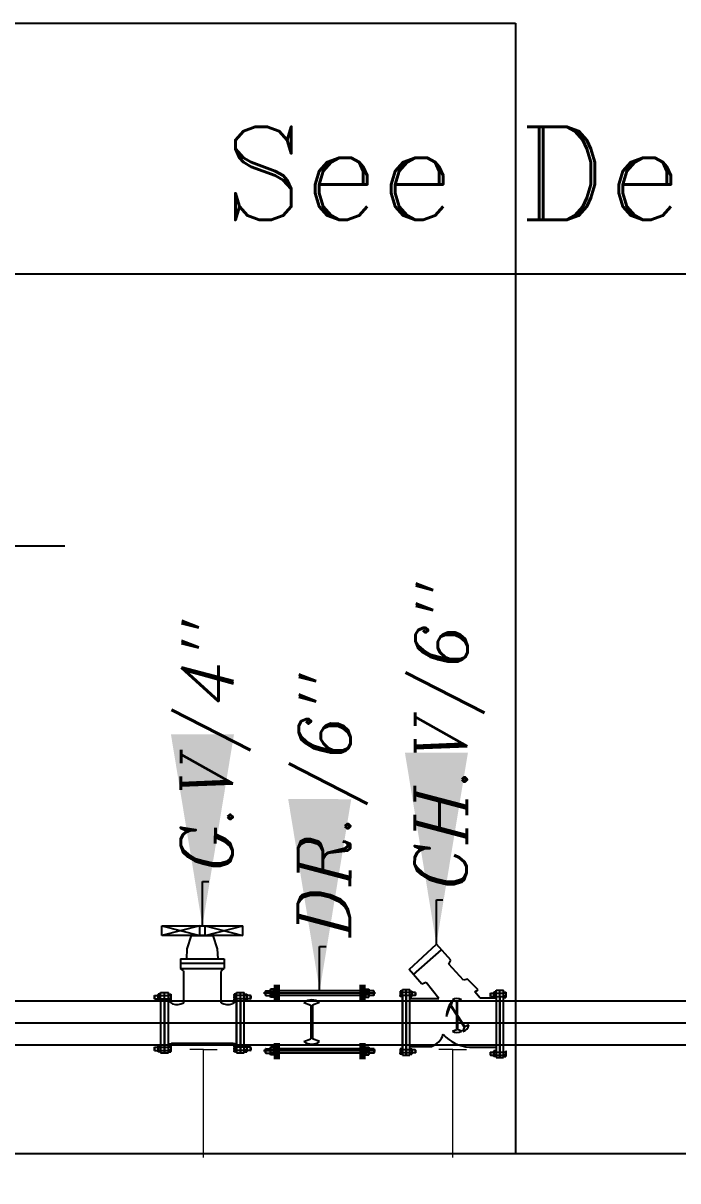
# Model space of a CAD drawing. Extents: x 152000 to 152174, y 158796 to 159332.
# Drawn here: x 152059.677 to 152061.384, y 159119.305 to 159122.325 of the extents above; entities that cross this region are included whole.
import ezdxf

# ---------------------------------------------------------------- set-up
doc = ezdxf.new("R2010")
doc.units = 0
doc.header["$LTSCALE"] = 3
doc.header["$MEASUREMENT"] = 0
doc.header["$PDMODE"] = 2
doc.header["$PDSIZE"] = 0.03
doc.linetypes.add('AUSGEZOGEN', pattern=[0])
doc.layers.get('0').update_dxf_attribs({"linetype": 'CONTINUOUS'})
doc.layers.get('DEFPOINTS').update_dxf_attribs({"linetype": 'CONTINUOUS'})
doc.layers.add('BEAM', color=6, linetype='CONTINUOUS', lineweight=13)
doc.layers.add('LAND CORNERS', color=255, linetype='CONTINUOUS', lineweight=25)
for name, color, linetype in [('DIM', 144, 'CONTINUOUS'), ('EBENE0', 7, 'AUSGEZOGEN'), ('MECH', 6, 'CONTINUOUS'), ('NUMBERS', 6, 'CONTINUOUS'), ('TEXTS', 1, 'CONTINUOUS')]:
    doc.layers.add(name, color=color, linetype=linetype)
doc.styles.add('italic', font='italicc.shx', dxfattribs={"height": 0.4})
doc.styles.add('ROMANC', font='ROMANC', dxfattribs={"height": 7})
doc.dimstyles.new('mais 1-100 plan', dxfattribs={"dimtxt": 0.25, "dimasz": 0.1635, "dimexe": 0.18, "dimexo": 0.0625, "dimgap": 0, "dimtad": 1, "dimzin": 0, "dimdsep": 46, "dimtxsty": 'Standard', "dimblk": 'OBLIQUE', "dimcen": 0, "dimse1": 1, "dimse2": 1, "dimclrd": 8, "dimclrt": 4, "dimadec": 0, "dimazin": 0, "dimtfac": 1, "dimtix": 1, "dimtofl": 0, "dimtmove": 0, "dimatfit": 3, "dimldrblk": 'OBLIQUE', "dimfxl": 0.18, "dimtolj": 1, "dimtzin": 0, "dimarcsym": 0})
doc.dimstyles.get("Standard").update_dxf_attribs({"dimtxt": 0.7, "dimasz": 0.5, "dimexe": 4.572, "dimexo": 1.5875, "dimgap": 0.01, "dimtad": 1, "dimzin": 0, "dimdsep": 46, "dimtxsty": 'Standard', "dimcen": 2.286, "dimse1": 1, "dimse2": 1, "dimsd1": 1, "dimsd2": 1, "dimadec": 0, "dimazin": 0, "dimtfac": 1, "dimtdec": 4, "dimtofl": 0, "dimtmove": 0, "dimatfit": 3, "dimfxl": 1, "dimtolj": 1, "dimtzin": 0, "dimarcsym": 0})

# ---------------------------------------------------------------- blocks, each defined once
blk = doc.blocks.new('*D156')
at = {"layer": 'DEFPOINTS', "color": 0, "transparency": 16777216}
for p in [(152067.0555, 159119.9511), (152056.5608, 159119.2751), (152067.0555, 159118.7318)]:
    blk.add_point(p, dxfattribs=at)
at = {"layer": 'LAND CORNERS', "color": 2, "lineweight": -2, "transparency": 16777216}
blk.add_line((152056.8608, 159118.7318), (152066.7555, 159118.7318), dxfattribs=at)
at = {"layer": 'LAND CORNERS', "color": 2, "transparency": 16777216}
for points in [[(152056.8608, 159118.7818), (152056.8608, 159118.6818), (152056.5608, 159118.7318)], [(152066.7555, 159118.7818), (152066.7555, 159118.6818), (152067.0555, 159118.7318)]]:
    blk.add_solid(points, dxfattribs=at)
at = {"layer": 'LAND CORNERS', "color": 2, "transparency": 16777216, "insert": (152061.8081, 159118.9068), "char_height": 0.25, "attachment_point": 5}
blk.add_mtext('\\A1;10.49', dxfattribs=at)
blk = doc.blocks.new('_OBLIQUE')
at = {"color": 0, "linetype": 'ByBlock'}
blk.add_line((-0.5, -0.5), (0.5, 0.5), dxfattribs=at)

msp = doc.modelspace()

# ---------------------------------------------------------------- linework, layer by layer
msp.add_lwpolyline([(152058.78322, 159119.72754), (152059.07395, 159120.96132), (152059.78541, 159120.96132)])
at = {"layer": 'BEAM', "color": 2}
for p, q in [((152060.14711, 159119.64688), (152060.11126, 159119.64688)), ((152060.14711, 159119.64688), (152060.18297, 159119.64688)), ((152060.14711, 159119.36507), (152060.14711, 159119.64688)), ((152060.79699, 159119.64688), (152060.76113, 159119.64688)), ((152060.79699, 159119.64688), (152060.83284, 159119.64688)), ((152060.79699, 159119.36507), (152060.79699, 159119.64688))]:
    msp.add_line(p, q, dxfattribs=at)
at = {"layer": 'DIM', "color": 1}
for points in [[(152061.23523, 159119.77339), (152056.88171, 159119.77511)], [(152060.03488, 159119.65806), (152059.68307, 159119.6582)]]:
    msp.add_lwpolyline(points, dxfattribs=at)
at = {"layer": 'EBENE0', "color": 8, "linetype": 'AUSGEZOGEN'}
for p, q in [((152057.1608, 159122.32507), (152060.9608, 159122.32507)), ((152057.1608, 159122.32507), (152060.9608, 159122.32507)), ((152060.9608, 159122.32507), (152060.9608, 159119.37507)), ((152060.9608, 159122.32507), (152060.9608, 159119.37507)), ((152065.9608, 159119.37507), (152056.5608, 159119.37507))]:
    msp.add_line(p, q, dxfattribs=at)
at = {"layer": 'MECH'}
for p, q in [((152060.13708, 159119.96954), (152060.03843, 159119.94508)), ((152060.03843, 159119.96954), (152060.13708, 159119.94508)), ((152060.03843, 159119.96954), (152060.24993, 159119.96954)), ((152060.03843, 159119.94508), (152060.03843, 159119.96954)), ((152060.13708, 159119.94508), (152060.13708, 159119.96954)), ((152060.13708, 159119.96954), (152060.15128, 159119.96954)), ((152060.15128, 159119.94508), (152060.24993, 159119.96954)), ((152060.15128, 159119.96954), (152060.24993, 159119.94508)), ((152060.15128, 159119.94508), (152060.15128, 159119.96954)), ((152060.24993, 159119.94508), (152060.24993, 159119.96954)), ((152060.24993, 159119.94508), (152060.03843, 159119.94508)), ((152060.10445, 159119.9097), (152060.11577, 159119.94508)), ((152060.11577, 159119.94508), (152060.17259, 159119.94508)), ((152060.18391, 159119.9097), (152060.17259, 159119.94508)), ((152060.10341, 159119.88368), (152060.10445, 159119.9097)), ((152060.18496, 159119.88368), (152060.18391, 159119.9097)), ((152060.68371, 159119.85619), (152060.75433, 159119.92202)), ((152060.69509, 159119.84283), (152060.7674, 159119.90738)), ((152060.79195, 159119.87989), (152060.75433, 159119.92202)), ((152060.08736, 159119.88368), (152060.08736, 159119.8587)), ((152060.08736, 159119.88368), (152060.201, 159119.88368)), ((152060.08736, 159119.87223), (152060.201, 159119.87223)), ((152060.201, 159119.88368), (152060.201, 159119.8587)), ((152060.78642, 159119.86985), (152060.79195, 159119.87989)), ((152060.0938, 159119.85367), (152060.08736, 159119.8587)), ((152060.08736, 159119.8587), (152060.201, 159119.8587)), ((152060.0938, 159119.85367), (152060.09535, 159119.85048)), ((152060.09535, 159119.7692), (152060.09535, 159119.85048)), ((152060.19456, 159119.85367), (152060.19301, 159119.85048)), ((152060.19301, 159119.7692), (152060.19301, 159119.85048)), ((152060.19456, 159119.85367), (152060.201, 159119.8587)), ((152060.71661, 159119.81757), (152060.68371, 159119.85619)), ((152060.8252, 159119.82825), (152060.78642, 159119.86985)), ((152060.72731, 159119.82168), (152060.71661, 159119.81757)), ((152060.76103, 159119.7806), (152060.72731, 159119.82168)), ((152060.83589, 159119.83072), (152060.8252, 159119.82825)), ((152060.86304, 159119.80278), (152060.83589, 159119.83072)), ((152060.01818, 159119.78755), (152060.0192, 159119.78812)), ((152060.01818, 159119.78755), (152060.01818, 159119.78)), ((152060.0192, 159119.78812), (152060.0192, 159119.77944)), ((152060.0192, 159119.78812), (152060.02799, 159119.78812)), ((152060.03457, 159119.79128), (152060.02854, 159119.79128)), ((152060.02854, 159119.79128), (152060.02854, 159119.78812)), ((152060.02854, 159119.78812), (152060.02854, 159119.77944)), ((152060.02854, 159119.78719), (152060.03457, 159119.78719)), ((152060.03457, 159119.78812), (152060.05575, 159119.78812)), ((152060.03488, 159119.78042), (152060.03488, 159119.7962)), ((152060.03488, 159119.7962), (152060.04514, 159119.7962)), ((152060.04514, 159119.7962), (152060.0554, 159119.7962)), ((152060.04514, 159119.78042), (152060.04514, 159119.7962)), ((152060.04514, 159119.63837), (152060.04514, 159119.7962)), ((152060.0554, 159119.63837), (152060.0554, 159119.7962)), ((152060.05575, 159119.79128), (152060.06178, 159119.79128)), ((152060.06178, 159119.78719), (152060.05575, 159119.78719)), ((152060.06178, 159119.79128), (152060.06178, 159119.78812)), ((152060.06178, 159119.78812), (152060.06178, 159119.77944)), ((152060.22658, 159119.79128), (152060.22658, 159119.78812)), ((152060.23261, 159119.79128), (152060.22658, 159119.79128)), ((152060.22658, 159119.78812), (152060.22658, 159119.77944)), ((152060.22658, 159119.78719), (152060.23261, 159119.78719)), ((152060.25379, 159119.78812), (152060.23261, 159119.78812)), ((152060.23296, 159119.63837), (152060.23296, 159119.7962)), ((152060.23296, 159119.78042), (152060.23296, 159119.7962)), ((152060.23296, 159119.7962), (152060.24322, 159119.7962)), ((152060.23296, 159119.63837), (152060.23296, 159119.7962)), ((152060.24322, 159119.63837), (152060.24322, 159119.7962)), ((152060.24322, 159119.7962), (152060.25348, 159119.7962)), ((152060.24322, 159119.78042), (152060.24322, 159119.7962)), ((152060.24322, 159119.63837), (152060.24322, 159119.7962)), ((152060.24322, 159119.63837), (152060.24322, 159119.7962)), ((152060.25348, 159119.63837), (152060.25348, 159119.7962)), ((152060.25379, 159119.79128), (152060.25982, 159119.79128)), ((152060.25982, 159119.78719), (152060.25379, 159119.78719)), ((152060.25982, 159119.79128), (152060.25982, 159119.78812)), ((152060.25982, 159119.78812), (152060.25982, 159119.77944)), ((152060.26917, 159119.78812), (152060.26037, 159119.78812)), ((152060.27019, 159119.78755), (152060.26917, 159119.78812)), ((152060.26917, 159119.78812), (152060.26917, 159119.77944)), ((152060.27019, 159119.78755), (152060.27019, 159119.78)), ((152060.59598, 159119.79445), (152060.30311, 159119.79445)), ((152060.3098, 159119.80039), (152060.3084, 159119.79962)), ((152060.3084, 159119.78928), (152060.3084, 159119.79962)), ((152060.3084, 159119.78928), (152060.3098, 159119.78851)), ((152060.3098, 159119.78851), (152060.3098, 159119.80039)), ((152060.3098, 159119.80039), (152060.32183, 159119.80039)), ((152060.3098, 159119.78851), (152060.32183, 159119.78851)), ((152060.32981, 159119.80472), (152060.32155, 159119.80472)), ((152060.32155, 159119.80472), (152060.32155, 159119.80039)), ((152060.32155, 159119.78851), (152060.32155, 159119.80039)), ((152060.32155, 159119.79912), (152060.32981, 159119.79912)), ((152060.32155, 159119.78978), (152060.32981, 159119.78978)), ((152060.32155, 159119.78418), (152060.32155, 159119.78851)), ((152060.32981, 159119.78418), (152060.32155, 159119.78418)), ((152060.32981, 159119.78418), (152060.32981, 159119.80472)), ((152060.57006, 159119.80039), (152060.32981, 159119.80039)), ((152060.57006, 159119.78851), (152060.32981, 159119.78851)), ((152060.57006, 159119.78418), (152060.57006, 159119.80472)), ((152060.57006, 159119.80472), (152060.57832, 159119.80472)), ((152060.57832, 159119.79912), (152060.57006, 159119.79912)), ((152060.57832, 159119.78978), (152060.57006, 159119.78978)), ((152060.57006, 159119.78418), (152060.57832, 159119.78418)), ((152060.57832, 159119.80472), (152060.57832, 159119.80039)), ((152060.57832, 159119.78851), (152060.57832, 159119.80039)), ((152060.57832, 159119.78418), (152060.57832, 159119.78851)), ((152060.5911, 159119.80039), (152060.57907, 159119.80039)), ((152060.5911, 159119.78851), (152060.57907, 159119.78851)), ((152060.5911, 159119.80039), (152060.59249, 159119.79962)), ((152060.5911, 159119.78851), (152060.5911, 159119.80039)), ((152060.59249, 159119.78928), (152060.5911, 159119.78851)), ((152060.59249, 159119.78928), (152060.59249, 159119.79962)), ((152060.66576, 159119.79908), (152060.66023, 159119.79908)), ((152060.66023, 159119.79908), (152060.66023, 159119.79618)), ((152060.66023, 159119.79618), (152060.66023, 159119.78821)), ((152060.66023, 159119.79533), (152060.66576, 159119.79533)), ((152060.66023, 159119.78906), (152060.66576, 159119.78906)), ((152060.66023, 159119.78531), (152060.66023, 159119.78821)), ((152060.66576, 159119.78531), (152060.66023, 159119.78531)), ((152060.68519, 159119.79618), (152060.66576, 159119.79618)), ((152060.68519, 159119.78821), (152060.66576, 159119.78821)), ((152060.66608, 159119.63248), (152060.66608, 159119.8036)), ((152060.66608, 159119.8036), (152060.67549, 159119.8036)), ((152060.66608, 159119.78911), (152060.66608, 159119.8036)), ((152060.66608, 159119.63248), (152060.66608, 159119.8036)), ((152060.66608, 159119.78911), (152060.66608, 159119.64696)), ((152060.67549, 159119.63248), (152060.67549, 159119.8036)), ((152060.67549, 159119.63248), (152060.67549, 159119.8036)), ((152060.67549, 159119.63248), (152060.67549, 159119.8036)), ((152060.67549, 159119.63248), (152060.67549, 159119.8036)), ((152060.67549, 159119.78911), (152060.67549, 159119.8036)), ((152060.67549, 159119.8036), (152060.68491, 159119.8036)), ((152060.67549, 159119.63248), (152060.67549, 159119.8036)), ((152060.67549, 159119.78911), (152060.67549, 159119.64696)), ((152060.68491, 159119.63248), (152060.68491, 159119.8036)), ((152060.68491, 159119.7806), (152060.76103, 159119.7806)), ((152060.68519, 159119.79908), (152060.69073, 159119.79908)), ((152060.69073, 159119.79533), (152060.68519, 159119.79533)), ((152060.69073, 159119.78906), (152060.68519, 159119.78906)), ((152060.68519, 159119.78531), (152060.69073, 159119.78531)), ((152060.69073, 159119.79908), (152060.69073, 159119.79618)), ((152060.69073, 159119.79618), (152060.69073, 159119.78821)), ((152060.69073, 159119.78531), (152060.69073, 159119.78821)), ((152060.6993, 159119.79618), (152060.69123, 159119.79618)), ((152060.6993, 159119.78821), (152060.69123, 159119.78821)), ((152060.6993, 159119.79618), (152060.6993, 159119.78821)), ((152060.70023, 159119.79566), (152060.6993, 159119.79618)), ((152060.6993, 159119.78821), (152060.70023, 159119.78873)), ((152060.70023, 159119.79566), (152060.70023, 159119.78873)), ((152060.85481, 159119.79785), (152060.86304, 159119.80278)), ((152060.86879, 159119.78142), (152060.85481, 159119.79785)), ((152060.91042, 159119.78142), (152060.86879, 159119.78142)), ((152060.89463, 159119.7936), (152060.89559, 159119.79413)), ((152060.89463, 159119.7936), (152060.89463, 159119.78646)), ((152060.89559, 159119.78593), (152060.89463, 159119.78646)), ((152060.89559, 159119.79413), (152060.89559, 159119.78593)), ((152060.89559, 159119.79413), (152060.90391, 159119.79413)), ((152060.89559, 159119.78593), (152060.90391, 159119.78593)), ((152060.91013, 159119.79713), (152060.90443, 159119.79713)), ((152060.90443, 159119.79713), (152060.90443, 159119.79413)), ((152060.90443, 159119.79413), (152060.90443, 159119.78593)), ((152060.90443, 159119.79325), (152060.91013, 159119.79325)), ((152060.90443, 159119.7868), (152060.91013, 159119.7868)), ((152060.90443, 159119.78293), (152060.90443, 159119.78593)), ((152060.91013, 159119.78293), (152060.90443, 159119.78293)), ((152060.91013, 159119.79413), (152060.93015, 159119.79413)), ((152060.91013, 159119.78593), (152060.93015, 159119.78593)), ((152060.91042, 159119.78685), (152060.91042, 159119.80178)), ((152060.91042, 159119.80178), (152060.92012, 159119.80178)), ((152060.91042, 159119.78685), (152060.91042, 159119.64117)), ((152060.92012, 159119.80178), (152060.92982, 159119.80178)), ((152060.92012, 159119.78685), (152060.92012, 159119.80178)), ((152060.92012, 159119.62625), (152060.92012, 159119.80178)), ((152060.92012, 159119.78685), (152060.92012, 159119.64117)), ((152060.92982, 159119.62625), (152060.92982, 159119.80178)), ((152060.93015, 159119.79713), (152060.93586, 159119.79713)), ((152060.93586, 159119.79325), (152060.93015, 159119.79325)), ((152060.93586, 159119.7868), (152060.93015, 159119.7868)), ((152060.93015, 159119.78293), (152060.93586, 159119.78293)), ((152060.93586, 159119.79713), (152060.93586, 159119.79413)), ((152060.93586, 159119.79413), (152060.93586, 159119.78593)), ((152060.93586, 159119.78293), (152060.93586, 159119.78593)), ((152060.0192, 159119.77944), (152060.01818, 159119.78)), ((152060.0192, 159119.77944), (152060.02799, 159119.77944)), ((152060.02854, 159119.78037), (152060.03457, 159119.78037)), ((152060.02854, 159119.77627), (152060.02854, 159119.77944)), ((152060.03457, 159119.77627), (152060.02854, 159119.77627)), ((152060.03457, 159119.77944), (152060.05575, 159119.77944)), ((152060.03488, 159119.78042), (152060.03488, 159119.65415)), ((152060.03488, 159119.76916), (152060.03488, 159119.66417)), ((152060.04514, 159119.78042), (152060.04514, 159119.65415)), ((152060.0554, 159119.77336), (152060.06618, 159119.76608)), ((152060.06178, 159119.78037), (152060.05575, 159119.78037)), ((152060.05575, 159119.77627), (152060.06178, 159119.77627)), ((152060.06178, 159119.77627), (152060.06178, 159119.77944)), ((152060.23296, 159119.77336), (152060.22218, 159119.76608)), ((152060.22658, 159119.78037), (152060.23261, 159119.78037)), ((152060.22658, 159119.77627), (152060.22658, 159119.77944)), ((152060.23261, 159119.77627), (152060.22658, 159119.77627)), ((152060.25379, 159119.77944), (152060.23261, 159119.77944)), ((152060.23296, 159119.78042), (152060.23296, 159119.65415)), ((152060.24322, 159119.78042), (152060.24322, 159119.65415)), ((152060.25982, 159119.78037), (152060.25379, 159119.78037)), ((152060.25379, 159119.77627), (152060.25982, 159119.77627)), ((152060.25982, 159119.77627), (152060.25982, 159119.77944)), ((152060.26917, 159119.77944), (152060.26037, 159119.77944)), ((152060.26917, 159119.77944), (152060.27019, 159119.78)), ((152060.4089, 159119.76998), (152060.42737, 159119.76263)), ((152060.42737, 159119.76263), (152060.42737, 159119.67521)), ((152060.44972, 159119.76998), (152060.43125, 159119.76263)), ((152060.43125, 159119.76263), (152060.43125, 159119.67521)), ((152060.78056, 159119.73337), (152060.79076, 159119.76167)), ((152060.79076, 159119.76167), (152060.82728, 159119.70491)), ((152060.79633, 159119.77399), (152060.79227, 159119.76332)), ((152060.79227, 159119.76332), (152060.82879, 159119.70656)), ((152060.796, 159119.77646), (152060.80662, 159119.77228)), ((152060.80662, 159119.77228), (152060.80689, 159119.6995)), ((152060.81946, 159119.77655), (152060.80886, 159119.77229)), ((152060.80886, 159119.77229), (152060.80912, 159119.69951)), ((152060.91042, 159119.77739), (152060.91042, 159119.65063)), ((152060.79629, 159119.69524), (152060.80689, 159119.6995)), ((152060.81975, 159119.69532), (152060.80912, 159119.69951)), ((152060.82322, 159119.69424), (152060.82728, 159119.70491)), ((152060.83908, 159119.71152), (152060.82879, 159119.70656)), ((152060.0554, 159119.6582), (152060.05962, 159119.66222)), ((152060.05962, 159119.66222), (152060.06401, 159119.66259)), ((152060.22436, 159119.66259), (152060.06401, 159119.66259)), ((152060.22874, 159119.66222), (152060.22436, 159119.66259)), ((152060.23296, 159119.6582), (152060.22874, 159119.66222)), ((152060.4089, 159119.66786), (152060.42737, 159119.67521)), ((152060.44972, 159119.66786), (152060.43125, 159119.67521)), ((152060.01818, 159119.65285), (152060.0192, 159119.65342)), ((152060.01818, 159119.65285), (152060.01818, 159119.6453)), ((152060.0192, 159119.64474), (152060.01818, 159119.6453)), ((152060.0192, 159119.65342), (152060.0192, 159119.64474)), ((152060.0192, 159119.65342), (152060.02799, 159119.65342)), ((152060.0192, 159119.64474), (152060.02799, 159119.64474)), ((152060.03457, 159119.65658), (152060.02854, 159119.65658)), ((152060.02854, 159119.65658), (152060.02854, 159119.65342)), ((152060.02854, 159119.65342), (152060.02854, 159119.64474)), ((152060.02854, 159119.65249), (152060.03457, 159119.65249)), ((152060.02854, 159119.64567), (152060.03457, 159119.64567)), ((152060.02854, 159119.64157), (152060.02854, 159119.64474)), ((152060.03457, 159119.64157), (152060.02854, 159119.64157)), ((152060.03457, 159119.65342), (152060.05575, 159119.65342)), ((152060.03457, 159119.64474), (152060.05575, 159119.64474)), ((152060.03488, 159119.65415), (152060.03488, 159119.63837)), ((152060.03488, 159119.63837), (152060.04514, 159119.63837)), ((152060.03488, 159119.63837), (152060.04514, 159119.63837)), ((152060.04514, 159119.65415), (152060.04514, 159119.63837)), ((152060.04514, 159119.63837), (152060.0554, 159119.63837)), ((152060.04514, 159119.63837), (152060.0554, 159119.63837)), ((152060.05575, 159119.65658), (152060.06178, 159119.65658)), ((152060.06178, 159119.65249), (152060.05575, 159119.65249)), ((152060.06178, 159119.64567), (152060.05575, 159119.64567)), ((152060.05575, 159119.64157), (152060.06178, 159119.64157)), ((152060.06178, 159119.65658), (152060.06178, 159119.65342)), ((152060.06178, 159119.65342), (152060.06178, 159119.64474)), ((152060.06178, 159119.64157), (152060.06178, 159119.64474)), ((152060.22658, 159119.65658), (152060.22658, 159119.65342)), ((152060.23261, 159119.65658), (152060.22658, 159119.65658)), ((152060.22658, 159119.65342), (152060.22658, 159119.64474)), ((152060.22658, 159119.65249), (152060.23261, 159119.65249)), ((152060.22658, 159119.64567), (152060.23261, 159119.64567)), ((152060.22658, 159119.64157), (152060.22658, 159119.64474)), ((152060.23261, 159119.64157), (152060.22658, 159119.64157)), ((152060.25379, 159119.65342), (152060.23261, 159119.65342)), ((152060.25379, 159119.64474), (152060.23261, 159119.64474)), ((152060.23296, 159119.65415), (152060.23296, 159119.63837)), ((152060.23296, 159119.63837), (152060.24322, 159119.63837)), ((152060.23296, 159119.63837), (152060.24322, 159119.63837)), ((152060.24322, 159119.65415), (152060.24322, 159119.63837)), ((152060.24322, 159119.63837), (152060.25348, 159119.63837)), ((152060.24322, 159119.63837), (152060.25348, 159119.63837)), ((152060.25379, 159119.65658), (152060.25982, 159119.65658)), ((152060.25982, 159119.65249), (152060.25379, 159119.65249)), ((152060.25982, 159119.64567), (152060.25379, 159119.64567)), ((152060.25379, 159119.64157), (152060.25982, 159119.64157)), ((152060.25982, 159119.65658), (152060.25982, 159119.65342)), ((152060.25982, 159119.65342), (152060.25982, 159119.64474)), ((152060.25982, 159119.64157), (152060.25982, 159119.64474)), ((152060.26917, 159119.65342), (152060.26037, 159119.65342)), ((152060.26917, 159119.64474), (152060.26037, 159119.64474)), ((152060.27019, 159119.65285), (152060.26917, 159119.65342)), ((152060.26917, 159119.65342), (152060.26917, 159119.64474)), ((152060.26917, 159119.64474), (152060.27019, 159119.6453)), ((152060.27019, 159119.65285), (152060.27019, 159119.6453)), ((152060.59598, 159119.64339), (152060.30357, 159119.64339)), ((152060.3098, 159119.64933), (152060.3084, 159119.64856)), ((152060.3084, 159119.63822), (152060.3084, 159119.64856)), ((152060.3084, 159119.63822), (152060.3098, 159119.63745)), ((152060.3098, 159119.63745), (152060.3098, 159119.64933)), ((152060.3098, 159119.64933), (152060.32183, 159119.64933)), ((152060.3098, 159119.63745), (152060.32183, 159119.63745)), ((152060.32155, 159119.65366), (152060.32155, 159119.64933)), ((152060.32981, 159119.65366), (152060.32155, 159119.65366)), ((152060.32155, 159119.64933), (152060.32155, 159119.63745)), ((152060.32155, 159119.64806), (152060.32981, 159119.64806)), ((152060.32155, 159119.63872), (152060.32981, 159119.63872)), ((152060.32155, 159119.63312), (152060.32155, 159119.63745)), ((152060.32981, 159119.63312), (152060.32155, 159119.63312)), ((152060.32981, 159119.65366), (152060.32981, 159119.63312)), ((152060.57006, 159119.64933), (152060.32981, 159119.64933)), ((152060.57006, 159119.63745), (152060.32981, 159119.63745)), ((152060.57006, 159119.65366), (152060.57006, 159119.63312)), ((152060.57006, 159119.65366), (152060.57832, 159119.65366)), ((152060.57832, 159119.64806), (152060.57006, 159119.64806)), ((152060.57832, 159119.63872), (152060.57006, 159119.63872)), ((152060.57006, 159119.63312), (152060.57832, 159119.63312)), ((152060.57832, 159119.65366), (152060.57832, 159119.64933)), ((152060.57832, 159119.64933), (152060.57832, 159119.63745)), ((152060.57832, 159119.63312), (152060.57832, 159119.63745)), ((152060.5911, 159119.64933), (152060.57907, 159119.64933)), ((152060.5911, 159119.63745), (152060.57907, 159119.63745)), ((152060.5911, 159119.64933), (152060.5911, 159119.63745)), ((152060.59249, 159119.64856), (152060.5911, 159119.64933)), ((152060.5911, 159119.63745), (152060.59249, 159119.63822)), ((152060.59249, 159119.64856), (152060.59249, 159119.63822)), ((152060.66576, 159119.64919), (152060.66023, 159119.64919)), ((152060.66023, 159119.64919), (152060.66023, 159119.64628)), ((152060.66023, 159119.64628), (152060.66023, 159119.63832)), ((152060.66023, 159119.64543), (152060.66576, 159119.64543)), ((152060.66023, 159119.63917), (152060.66576, 159119.63917)), ((152060.66023, 159119.63541), (152060.66023, 159119.63832)), ((152060.66576, 159119.63541), (152060.66023, 159119.63541)), ((152060.68519, 159119.64628), (152060.66576, 159119.64628)), ((152060.68519, 159119.63832), (152060.66576, 159119.63832)), ((152060.66608, 159119.64696), (152060.66608, 159119.63248)), ((152060.66608, 159119.63248), (152060.67549, 159119.63248)), ((152060.66608, 159119.63248), (152060.67549, 159119.63248)), ((152060.67549, 159119.64696), (152060.67549, 159119.63248)), ((152060.67549, 159119.63248), (152060.68491, 159119.63248)), ((152060.67549, 159119.63248), (152060.68491, 159119.63248)), ((152060.68491, 159119.65522), (152060.74186, 159119.65522)), ((152060.68519, 159119.64919), (152060.69073, 159119.64919)), ((152060.69073, 159119.64543), (152060.68519, 159119.64543)), ((152060.69073, 159119.63917), (152060.68519, 159119.63917)), ((152060.68519, 159119.63541), (152060.69073, 159119.63541)), ((152060.69073, 159119.64919), (152060.69073, 159119.64628)), ((152060.69073, 159119.64628), (152060.69073, 159119.63832)), ((152060.69073, 159119.63541), (152060.69073, 159119.63832)), ((152060.6993, 159119.64628), (152060.69123, 159119.64628)), ((152060.6993, 159119.63832), (152060.69123, 159119.63832)), ((152060.6993, 159119.64628), (152060.6993, 159119.63832)), ((152060.70023, 159119.64577), (152060.6993, 159119.64628)), ((152060.6993, 159119.63832), (152060.70023, 159119.63884)), ((152060.70023, 159119.64577), (152060.70023, 159119.63884)), ((152060.841, 159119.65374), (152060.91042, 159119.65374)), ((152060.89463, 159119.63994), (152060.89559, 159119.64047)), ((152060.89463, 159119.63994), (152060.89463, 159119.6328)), ((152060.89559, 159119.63226), (152060.89463, 159119.6328)), ((152060.89559, 159119.64047), (152060.89559, 159119.63226)), ((152060.89559, 159119.64047), (152060.90391, 159119.64047)), ((152060.89559, 159119.63226), (152060.90391, 159119.63226)), ((152060.91013, 159119.64346), (152060.90443, 159119.64346)), ((152060.90443, 159119.64346), (152060.90443, 159119.64047)), ((152060.90443, 159119.64047), (152060.90443, 159119.63226)), ((152060.90443, 159119.63959), (152060.91013, 159119.63959)), ((152060.90443, 159119.63314), (152060.91013, 159119.63314)), ((152060.90443, 159119.62927), (152060.90443, 159119.63226)), ((152060.91013, 159119.64047), (152060.93015, 159119.64047)), ((152060.91013, 159119.63226), (152060.93015, 159119.63226)), ((152060.91042, 159119.64117), (152060.91042, 159119.62625)), ((152060.92012, 159119.64117), (152060.92012, 159119.62625)), ((152060.93586, 159119.63959), (152060.93015, 159119.63959)), ((152060.93586, 159119.63314), (152060.93015, 159119.63314)), ((152060.93586, 159119.64346), (152060.93586, 159119.64047)), ((152060.93586, 159119.64047), (152060.93586, 159119.63226)), ((152060.93586, 159119.62927), (152060.93586, 159119.63226)), ((152060.91013, 159119.62927), (152060.90443, 159119.62927)), ((152060.91042, 159119.62625), (152060.92012, 159119.62625)), ((152060.91042, 159119.62625), (152060.92012, 159119.62625)), ((152060.92012, 159119.62625), (152060.92982, 159119.62625)), ((152060.92012, 159119.62625), (152060.92982, 159119.62625)), ((152060.93015, 159119.62927), (152060.93586, 159119.62927))]:
    msp.add_line(p, q, dxfattribs=at)
at = {"layer": 'MECH', "const_width": 0.01619}
for points in [[(152060.33851, 159119.81615), (152060.33851, 159119.77336)], [(152060.56191, 159119.81615), (152060.56191, 159119.77336)], [(152060.33851, 159119.62169), (152060.33851, 159119.66448)], [(152060.56191, 159119.62169), (152060.56191, 159119.66448)]]:
    msp.add_lwpolyline(points, dxfattribs=at)
at = {"layer": 'MECH'}
for centre, radius, start, end in [((152060.03094, 159119.78924), 0.00315, 139.521, 220.479), ((152060.03593, 159119.78378), 0.00814, 155.22028, 204.77972), ((152060.05938, 159119.78924), 0.00315, 319.521, 40.479), ((152060.05439, 159119.78378), 0.00814, 335.22028, 24.77972), ((152060.22898, 159119.78924), 0.00315, 139.521, 220.479), ((152060.23397, 159119.78378), 0.00814, 155.22028, 204.77972), ((152060.25742, 159119.78924), 0.00315, 319.521, 40.479), ((152060.25243, 159119.78378), 0.00814, 335.22028, 24.77972), ((152060.32483, 159119.80192), 0.00431, 139.521, 220.479), ((152060.32483, 159119.78698), 0.00431, 139.521, 220.479), ((152060.33166, 159119.79445), 0.01113, 155.22028, 204.77972), ((152060.57504, 159119.80192), 0.00431, 319.521, 40.479), ((152060.56821, 159119.79445), 0.01113, 335.22028, 24.77972), ((152060.57504, 159119.78698), 0.00431, 319.521, 40.479), ((152060.66243, 159119.7972), 0.00289, 139.521, 220.479), ((152060.66243, 159119.78719), 0.00289, 139.521, 220.479), ((152060.66701, 159119.7922), 0.00747, 155.22028, 204.77972), ((152060.68852, 159119.7972), 0.00289, 319.521, 40.479), ((152060.68394, 159119.7922), 0.00747, 335.22028, 24.77972), ((152060.68852, 159119.78719), 0.00289, 319.521, 40.479), ((152060.9067, 159119.79519), 0.00298, 139.521, 220.479), ((152060.91142, 159119.79003), 0.0077, 155.22028, 204.77972), ((152060.9067, 159119.78487), 0.00298, 139.521, 220.479), ((152060.93359, 159119.79519), 0.00298, 319.521, 40.479), ((152060.92887, 159119.79003), 0.0077, 335.22028, 24.77972), ((152060.93359, 159119.78487), 0.00298, 319.521, 40.479), ((152060.03094, 159119.77832), 0.00315, 139.521, 220.479), ((152060.05938, 159119.77832), 0.00315, 319.521, 40.479), ((152060.07648, 159119.80769), 0.04287, 256.09893, 296.1187), ((152060.21188, 159119.80769), 0.04287, 243.8813, 283.90107), ((152060.22898, 159119.77832), 0.00315, 139.521, 220.479), ((152060.25742, 159119.77832), 0.00315, 319.521, 40.479), ((152060.42931, 159119.74204), 0.0346, 53.84916, 126.15084), ((152060.84444, 159119.73193), 0.0639, 138.83946, 178.70721), ((152060.80778, 159119.76045), 0.01989, 54.05537, 126.35704), ((152060.80796, 159119.71134), 0.01989, 234.05537, 306.35704), ((152060.81932, 159119.71373), 0.01989, 281.31684, 353.61851), ((152060.42931, 159119.6958), 0.0346, 233.84916, 306.15084), ((152060.72635, 159119.70038), 0.04775, 288.94428, 343.72029), ((152060.84375, 159119.74723), 0.09353, 220.09125, 268.31634), ((152060.03094, 159119.65454), 0.00315, 139.521, 220.479), ((152060.03593, 159119.64908), 0.00814, 155.22028, 204.77972), ((152060.03094, 159119.64362), 0.00315, 139.521, 220.479), ((152060.05938, 159119.65454), 0.00315, 319.521, 40.479), ((152060.05439, 159119.64908), 0.00814, 335.22028, 24.77972), ((152060.05938, 159119.64362), 0.00315, 319.521, 40.479), ((152060.22898, 159119.65454), 0.00315, 139.521, 220.479), ((152060.23397, 159119.64908), 0.00814, 155.22028, 204.77972), ((152060.22898, 159119.64362), 0.00315, 139.521, 220.479), ((152060.25742, 159119.65454), 0.00315, 319.521, 40.479), ((152060.25243, 159119.64908), 0.00814, 335.22028, 24.77972), ((152060.25742, 159119.64362), 0.00315, 319.521, 40.479), ((152060.32483, 159119.65086), 0.00431, 139.521, 220.479), ((152060.32483, 159119.63592), 0.00431, 139.521, 220.479), ((152060.33166, 159119.64339), 0.01113, 155.22028, 204.77972), ((152060.57504, 159119.65086), 0.00431, 319.521, 40.479), ((152060.56821, 159119.64339), 0.01113, 335.22028, 24.77972), ((152060.57504, 159119.63592), 0.00431, 319.521, 40.479), ((152060.66243, 159119.64731), 0.00289, 139.521, 220.479), ((152060.66243, 159119.63729), 0.00289, 139.521, 220.479), ((152060.66701, 159119.6423), 0.00747, 155.22028, 204.77972), ((152060.68852, 159119.64731), 0.00289, 319.521, 40.479), ((152060.68394, 159119.6423), 0.00747, 335.22028, 24.77972), ((152060.68852, 159119.63729), 0.00289, 319.521, 40.479), ((152060.9067, 159119.64153), 0.00298, 139.521, 220.479), ((152060.91142, 159119.63637), 0.0077, 155.22028, 204.77972), ((152060.9067, 159119.63121), 0.00298, 139.521, 220.479), ((152060.93359, 159119.64153), 0.00298, 319.521, 40.479), ((152060.92887, 159119.63637), 0.0077, 335.22028, 24.77972), ((152060.93359, 159119.63121), 0.00298, 319.521, 40.479)]:
    msp.add_arc(centre, radius, start, end, dxfattribs=at)
at = {"layer": 'TEXTS'}
msp.add_lwpolyline([(152066.6404, 159121.66993), (152053.80565, 159121.66993), (152053.80565, 159117.44674), (152066.6404, 159117.44674)], close=True, dxfattribs=at)
for points in [[(152061.23523, 159119.77336), (152056.88171, 159119.77336)], [(152060.33851, 159119.77336), (152060.25348, 159119.77336)], [(152060.66608, 159119.77336), (152060.56191, 159119.77336)], [(152061.57134, 159119.77336), (152060.92982, 159119.77336)], [(152061.23523, 159119.71578), (152056.88173, 159119.71578)], [(152060.33851, 159119.71578), (152060.25348, 159119.71578)], [(152060.66608, 159119.71578), (152060.56191, 159119.71578)], [(152061.58047, 159119.71578), (152060.92982, 159119.71578)], [(152061.23523, 159119.6582), (152056.83898, 159119.6582)], [(152060.33851, 159119.6582), (152060.25348, 159119.6582)], [(152060.66608, 159119.6582), (152060.56191, 159119.6582)], [(152061.64145, 159119.6582), (152060.92982, 159119.6582)]]:
    msp.add_lwpolyline(points, dxfattribs=at)

# ---------------------------------------------------------------- texts
at = {"color": 7, "style": 'ROMANC'}
msp.add_text(' See Detail A', height=0.2431446, dxfattribs=at).set_placement((152060.0321, 159121.81163, -0.00001))
at = {"layer": 'NUMBERS', "color": 5, "style": 'italic'}
for s, p in [('CH.V/6"', (152060.83282, 159120.06137)), ('G.V/4"', (152060.22267, 159120.10889)), ('DR./6"', (152060.52842, 159119.93974))]:
    msp.add_text(s, height=0.135478, rotation=89.74376, dxfattribs=at).set_placement(p)

# ---------------------------------------------------------------- dimensions: what is measured, and where the dimension line sits
at = {"layer": 'LAND CORNERS'}
dim = msp.add_linear_dim(base=(152067.05548, 159118.73178), p1=(152056.5608, 159119.27507), p2=(152067.05548, 159119.95111), dimstyle='mais 1-100 plan', override={"dimasz": 0.3, "dimgap": 0.05, "dimsah": 1, "dimclrd": 2, "dimclrt": 2, "dimfxlon": 1, "dimarcsym": 1}, dxfattribs=at)
dim.commit()
dim.dimension.update_dxf_attribs({"geometry": '*D156', "text_midpoint": (152061.80814, 159118.90678)})

# ---------------------------------------------------------------- leaders
for points in [[(152060.14418, 159119.96954), (152060.14421, 159120.08531), (152060.16115, 159120.08531)], [(152060.75433, 159119.92202), (152060.75436, 159120.03779), (152060.7713, 159120.03779)], [(152060.44993, 159119.80039), (152060.44997, 159119.91616), (152060.4669, 159119.91615)]]:
    msp.add_leader(points, dimstyle='Standard', override={"dimscale": 1, "dimfxl": 0.18})

doc.saveas('drawing.dxf')
